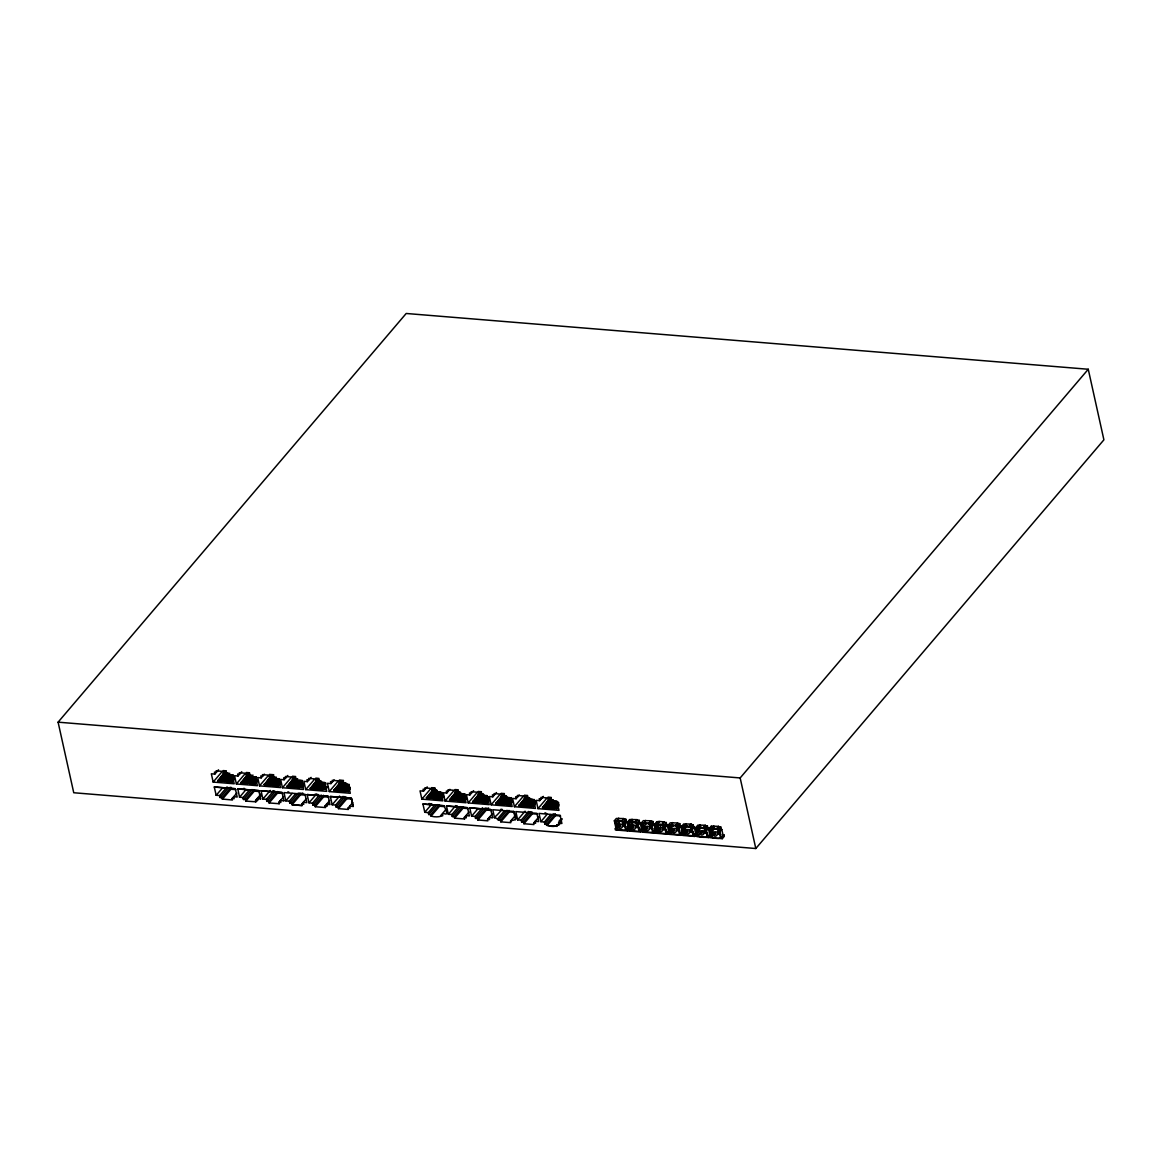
<?xml version="1.0" encoding="UTF-8"?>
<svg xmlns="http://www.w3.org/2000/svg" width="1162" height="1162" viewBox="0 0 1162 1162"><rect width="100%" height="100%" fill="white"/><g stroke="black" fill="none" stroke-linecap="round" stroke-linejoin="round"><path stroke-width="1.5" d="M225.748 772.861L218.761 781.053L217.759 780.98L223.133 774.052L223.293 770.493M224.295 770.58L224.251 774.618L223.249 774.531L217.759 780.98M225.297 770.653L225.254 774.705L219.763 781.14L220.765 781.227L227.752 773.02M226.299 770.74L226.256 774.778L225.254 774.705M248.958 774.763L241.972 782.956L240.97 782.868L246.344 775.955L246.504 772.396M247.506 772.469L247.462 776.521L246.46 776.434M248.508 772.556L248.465 776.594L242.974 783.043L243.976 783.115L249.452 776.681L249.51 772.643M272.097 776.652L265.125 784.844L264.123 784.771L269.497 777.843L269.657 774.284M270.659 774.371L270.601 778.409L269.613 778.322M271.661 774.444L271.603 778.496L266.127 784.931L267.129 785.018L272.605 778.569L272.649 774.531M273.651 774.618L273.607 778.656L268.117 785.091L269.119 785.178L276.106 776.986M293.579 776.245L293.536 780.283L288.045 786.718L287.043 786.645L292.417 779.717L292.577 776.158M294.582 776.318L294.538 780.37L289.047 786.805L290.05 786.892L297.036 778.685M295.584 776.405L295.54 780.443L294.538 780.37M316.848 778.148L316.79 782.186L311.314 788.62L310.312 788.548L315.686 781.619L315.846 778.061M317.836 778.22L317.792 782.273L312.317 788.707L313.304 788.795L320.291 780.588M318.838 778.308L318.795 782.346L317.792 782.273M341.846 782.36L334.874 790.552L333.872 790.465L339.246 783.551L339.406 779.992M340.408 780.065L340.35 784.118L339.348 784.03M341.396 780.152L341.352 784.19L335.876 790.639L336.864 790.712L342.354 784.277L342.398 780.239M343.4 780.312L343.356 784.365L337.866 790.799L338.868 790.886L345.855 782.68M432.99 787.647L432.947 791.685L427.456 798.12L426.454 798.047L431.828 791.119L431.988 787.56M433.992 787.72L433.934 791.772L428.458 798.207L429.461 798.294L436.433 790.087M434.995 787.807L434.937 791.845L433.934 791.772M456.201 789.535L456.143 793.588L450.667 800.022L449.665 799.935L455.039 793.007L455.199 789.463M457.203 789.623L457.145 793.661L451.669 800.11L452.672 800.182L459.644 791.99M458.191 789.71L458.148 793.748L457.145 793.661M480.792 793.719L473.82 801.911L472.818 801.838L478.192 794.91L478.352 791.351M479.34 791.438L479.296 795.476M480.342 791.511C478.962 796.507 482.477 796.783 481.344 791.598M503.727 795.592L496.74 803.784L495.738 803.712L501.112 796.783L501.272 793.225M502.274 793.312L502.231 797.35L501.229 797.263L495.738 803.712M503.277 793.385C501.882 798.381 505.397 798.657 504.279 793.472M526.982 797.495L519.995 805.687L518.993 805.615L524.382 798.686L524.527 795.128M525.529 795.215L525.485 799.253M526.531 795.287C525.151 800.284 528.666 800.56 527.533 795.374M550.541 799.427L543.555 807.619L542.552 807.532L547.941 800.603L548.086 797.059M549.089 797.132L549.045 801.184L548.043 801.097L542.552 807.532M550.091 797.219L550.047 801.257L544.557 807.706L545.559 807.779L552.546 799.587M551.093 797.306L551.049 801.344L550.047 801.257M464.597 818.978L454.589 818.164L463.072 808.215L462.737 806.748L454.269 816.712L452.265 816.537L451.844 814.489L448.329 814.315L446.498 805.934L467.531 807.648L469.361 815.927L465.86 815.637M452.265 816.537L460.748 806.588M454.269 816.712L454.603 818.063M464.292 817.423L464.611 818.876M466.282 817.685L465.846 815.739M660.495 824.497L660.553 826.066M528.579 811.454L521.186 820.154L521.607 822.115L530.061 812.151L532.065 812.311L523.612 822.275L523.931 823.727L533.954 824.555L533.619 823.088L535.624 823.248L535.188 821.302L538.703 821.592L536.859 813.313L515.841 811.599L517.671 819.878L525.079 811.163M523.931 823.727L532.399 813.778L532.065 812.311M533.619 823.088L538.907 816.871M58.1 722.168L406.192 313.479L1088.257 369.255L1103.9 439.832L755.808 848.521L73.743 792.745L58.1 722.168L740.165 777.944L1088.257 369.255M214.839 774.081L214.418 772.134L216.408 772.294L216.088 770.842L226.096 771.655L226.416 773.122L228.42 773.282L228.856 775.228L232.356 775.519L234.201 783.784L213.169 782.07L211.339 773.79L214.839 774.081L218.529 769.81M213.169 782.07L221.651 772.12M218.761 781.053L224.135 774.124L223.133 774.052M219.763 781.14L225.137 774.212L226.14 774.299L220.765 781.227M221.651 780.82L227.142 774.371L228.144 774.458C227.65 776.274 220.199 782.897 222.654 780.893M221.768 781.3L227.142 774.371M222.77 781.387L229.742 773.195M223.656 780.98L229.146 774.546L230.149 774.618L224.774 781.547L223.656 780.98L224.658 781.067L230.149 774.618M223.772 781.474L228.159 776.318M225.66 781.14L231.151 774.705L232.153 774.793L226.764 781.706L225.66 781.14L226.663 781.227L232.153 774.793M225.762 781.634L229.059 777.77M233.155 776.724L228.769 781.881L227.767 781.794L233.141 774.865M222.538 787.865L216.176 795.331L214.258 786.935L235.276 788.664L237.193 797.045L233.606 796.638L234.128 798.715L232.037 798.425L232.444 800.008L222.349 799.064L222.029 797.611M227.767 781.794L233.257 775.359M228.769 781.881L233.054 776.245M234.07 778.177L229.771 781.953L232.952 777.61M229.771 781.953L233.068 778.09M230.773 782.041L233.954 777.683M227.098 786.906L219.676 795.621L216.088 795.215M231.746 781.648C233.983 783.014 229.8 780.995 233.954 779.063M231.863 782.128L234.056 779.557M238.05 775.984L237.614 774.037L239.619 774.197L239.299 772.745L249.307 773.558L249.627 775.01L251.631 775.185L252.067 777.131L255.567 777.407L257.398 785.686L236.38 783.972L234.55 775.693L238.05 775.984L241.74 771.713M230.599 787.778L230.918 789.23L222.436 799.18L222.116 797.728L230.599 787.778L228.594 787.604L220.112 797.568L219.589 795.505M236.38 783.972L244.862 774.008L250.12 774.444M240.97 782.868L245.356 777.727M241.972 782.956L247.346 776.027L246.344 775.955M242.974 783.043L248.348 776.114L249.351 776.187L243.976 783.115M244.862 782.709L250.353 776.274L251.355 776.361C250.847 778.177 243.41 784.786 245.865 782.796M244.979 783.203L250.353 776.274M232.124 798.541L236.874 793.036M245.981 783.29L252.953 775.083M246.983 783.362L252.459 776.928L253.461 777L247.971 783.449L246.867 782.883L252.851 776.477M247.971 783.449L253.36 776.521M249.975 783.609L255.35 776.681L249.975 783.609C245.531 783.246 259.62 772.047 252.27 779.658M256.366 778.627L251.98 783.769L250.977 783.696L256.352 776.768M250.977 783.696L256.468 777.247M249.423 790.044L243.061 797.51L239.561 797.219L245.923 789.753M251.98 783.769L256.265 778.133M257.267 780.08L252.982 783.856L256.163 779.499M252.982 783.856L256.279 779.992M253.984 783.943L256.076 780.879M254.957 783.537C257.194 784.916 253.011 782.883 257.151 780.966M255.074 784.03L257.267 781.445M261.203 777.872L260.767 775.926L262.772 776.085L262.452 774.633L272.46 775.446L272.779 776.913L274.784 777.073L275.22 779.019L278.72 779.31L280.55 787.575L259.533 785.861L257.703 777.581L261.203 777.872L264.384 774.139M243.584 799.369L243.148 797.422L243.497 799.456L251.98 789.506M243.497 799.456L245.589 799.543L245.908 800.996L245.502 799.616L253.984 789.666L254.304 791.133L245.821 801.083L255.916 801.809M259.533 785.861L268.015 775.911L273.273 776.332M267.405 780.908L271.109 776.565M265.125 784.844L270.499 777.915L269.497 777.843M266.127 784.931L271.501 778.003L272.504 778.09L267.129 785.018M268.117 785.091L273.506 778.162L274.508 778.249L269.119 785.178M261.319 793.675L255.509 800.444L257.601 800.516M270.02 784.771L275.51 778.337L276.498 778.409L271.124 785.338L270.02 784.771L271.022 784.858L276.498 778.409M257.949 799.412L261.13 795.679M270.121 785.265L275.51 778.337M278.619 779.063L273.128 785.497L272.126 785.425L277.5 778.496M272.126 785.425L277.616 778.976M273.128 785.497L278.502 778.584M279.519 780.515L275.133 785.672L274.13 785.585L279.505 778.656M274.13 785.585L278.517 780.428M283.557 796.812L278.807 802.317L279.185 803.712L269.119 802.957L268.843 801.431L266.795 801.344L266.418 799.325L262.859 799.107L270.281 790.392M275.133 785.672L279.417 780.036M280.42 781.968L276.135 785.744L279.316 781.401M276.135 785.744L279.417 781.881M277.137 785.832L279.214 782.767M278.11 785.439C280.332 786.805 276.149 784.786 280.303 782.854M266.359 799.398L273.782 790.683M278.226 785.919L280.42 783.348M284.124 779.746L283.702 777.799L285.692 777.959L285.373 776.506L295.38 777.32L295.714 778.787L297.704 778.947L298.14 780.893L301.641 781.184L303.485 789.463L282.453 787.734L280.623 779.47L284.124 779.746L287.813 775.475M266.795 801.344L275.278 791.38M268.8 801.504L277.282 791.554L277.602 793.007L269.119 802.957M282.453 787.734L290.936 777.785M287.043 786.645L292.534 780.196L293.536 780.283M288.045 786.718L293.42 779.804L292.417 779.717M289.047 786.805L294.422 779.876L295.424 779.963L290.05 786.892M290.936 786.485L296.426 780.036L297.428 780.123C296.935 781.939 289.483 788.562 291.938 786.572M291.052 786.964L296.426 780.036M292.054 787.052L297.53 780.617L296.542 780.53M294.059 787.211L299.433 780.283L294.059 787.211C289.614 786.848 303.703 775.65 296.339 783.275M294.945 786.805L300.435 780.37L301.437 780.457L296.049 787.386L294.945 786.805L295.947 786.892L301.437 780.457M295.061 787.299L300.435 780.37M297.051 787.458L302.44 780.53L297.051 787.458L298.053 787.546L302.44 782.389M289.338 801.199L285.823 800.85L292.185 793.385M298.053 787.546L302.338 781.91M302.251 785.134L299.055 787.618L302.236 783.275M299.055 787.618L302.352 783.754M300.057 787.705L303.238 783.362M304.241 784.815C302.614 788.707 299.128 788.432 303.238 784.728M295.685 793.675L289.323 801.141L289.774 803.145M307.393 781.648L306.957 779.702L308.961 779.862L308.642 778.409L318.649 779.223L318.969 780.69L320.973 780.849L321.409 782.796L324.91 783.086L326.74 791.351L305.722 789.637L303.892 781.358L307.393 781.648L311.082 777.378M291.764 803.247L300.232 793.297L298.227 793.138L289.759 803.087L291.778 803.32L292.098 804.772L302.105 805.586L301.771 804.075L306.521 798.555M300.232 793.297L300.566 794.75L292.083 804.714L302.091 805.527M305.722 789.637L314.205 779.687M310.312 788.548L315.788 782.099L316.79 782.186M311.314 788.62L316.689 781.706L315.686 781.619M312.317 788.707L317.691 781.779L318.693 781.866L313.304 788.795M314.205 788.388L319.695 781.939L320.697 782.026C320.189 783.842 312.752 790.465 315.207 788.461M314.306 788.867L319.695 781.939M315.309 788.954L320.799 782.52L319.797 782.433M316.209 788.548L321.685 782.113L322.687 782.186C322.194 784.001 314.742 790.625 317.211 788.635M316.311 789.042L321.685 782.113M317.313 789.114L321.7 783.972M324.808 782.839L319.318 789.288L318.315 789.201L323.69 782.273M318.315 789.201L322.702 784.045M319.318 789.288L324.692 782.36M325.709 784.292L321.322 789.448L320.32 789.361L325.796 782.927M320.32 789.361L324.706 784.205M318.853 795.679L312.505 803.145L308.99 802.811L316.413 794.14M321.322 789.448L325.592 783.813M325.52 787.037L322.324 789.521L325.505 785.178M322.324 789.521L324.518 786.95M323.326 789.608L325.404 786.543M327.495 786.718C325.883 790.61 322.382 790.32 326.493 786.63M330.952 783.58L330.516 781.634L332.521 781.794L332.201 780.341L342.209 781.154L342.529 782.607L344.533 782.781L344.969 784.728L348.469 785.004L350.299 793.283L329.282 791.569L327.452 783.29L330.952 783.58L334.133 779.847M321.409 795.142L312.927 805.092L312.491 803.102M315.251 806.718L314.917 805.208L323.414 795.302L323.733 796.754L315.251 806.718L325.258 807.532L328.439 803.799M329.282 791.569L337.764 781.605L343.008 782.041M333.872 790.465L340.844 782.273M334.874 790.552L340.248 783.624L339.246 783.551M335.876 790.639L341.25 783.711L342.253 783.784L336.864 790.712M337.866 790.799L343.255 783.871L344.257 783.958L338.868 790.886M324.939 806.065L329.688 800.56M339.769 790.48L345.245 784.03L346.247 784.118L340.873 791.046L339.769 790.48L340.771 790.552L346.247 784.118M339.87 790.959L344.257 785.817M341.773 790.639L347.249 784.205L348.251 784.277C347.758 786.093 340.306 792.716 342.761 790.726M341.875 791.133L347.249 784.205M342.877 791.206L348.368 784.771M349.268 786.224L344.882 791.366L343.879 791.293L349.254 784.365M343.08 796.362L335.658 805.063L332.158 804.787L339.58 796.072M343.879 791.293L348.266 786.137M344.882 791.366L349.152 785.73M350.169 787.676L345.884 791.453L349.065 787.095M345.884 791.453L349.166 787.589M346.886 791.54L350.067 787.182M347.859 791.133C350.082 792.513 345.898 790.48 350.052 788.562M347.961 791.627L350.169 789.042M352.856 802.477L348.106 807.997L348.426 809.464L338.418 808.636L338.127 807.111L336.094 807.009L344.577 797.059M338.098 807.183L346.566 797.219L346.901 798.686L338.418 808.636M423.534 791.148L423.099 789.201L425.103 789.361L424.784 787.909L434.791 788.722L435.111 790.189L437.115 790.349L437.551 792.295L441.052 792.586L442.882 800.85L421.864 799.136L420.034 790.857L423.534 791.148L427.224 786.877M421.864 799.136L430.347 789.187M426.454 798.047L431.944 791.598L432.947 791.685M427.456 798.12L432.83 791.191L431.828 791.119M428.458 798.207L433.833 791.278L434.835 791.366L429.461 798.294M430.347 797.887L435.837 791.438L436.839 791.525C436.331 793.341 428.894 799.964 431.349 797.96M430.463 798.367L435.837 791.438M431.451 798.454L436.941 792.005L435.939 791.932M433.455 798.614L438.844 791.685L433.455 798.614L432.351 798.047L437.842 791.612M432.453 798.526L437.943 792.092L438.945 792.179M435.459 798.773L440.95 792.339L435.459 798.773L434.457 798.701L439.832 791.772M434.457 798.701L439.948 792.252M441.85 793.791L437.464 798.948L436.462 798.86L441.952 792.426M434.661 805.164L428.299 812.63L424.784 812.282L431.16 804.874M436.462 798.86L440.848 793.704M437.464 798.948L441.749 793.297M441.662 796.536L438.466 799.02L441.647 794.677M438.466 799.02L441.749 795.157M439.468 799.107L442.649 794.75M443.637 796.217C442.025 800.11 438.539 799.819 442.635 796.13M446.745 793.05L446.31 791.104L448.314 791.264L447.995 789.797L458.002 790.625L458.322 792.077L460.326 792.252L460.762 794.198L464.263 794.474L466.093 802.753L445.075 801.039L443.245 792.76L446.745 793.05L449.926 789.318M424.784 812.282L422.939 804.002L443.971 805.716C451.292 820.909 441.168 809.246 442.751 815.724C439.861 816.596 436.738 817.598 431.044 816.131L439.541 806.239L439.207 804.787L430.739 814.736L428.72 814.518L437.217 804.612M445.075 801.039L453.558 791.075M449.665 799.935L455.141 793.501L456.143 793.588M450.667 800.022L456.041 793.094L455.039 793.007M451.669 800.11L457.044 793.181L458.046 793.254L452.672 800.182M453.558 799.776L459.048 793.341L460.05 793.428C459.542 795.244 452.105 801.853 454.56 799.863M440.747 815.55L446.048 809.333M453.659 800.269L458.06 795.113M454.662 800.357L460.152 793.907L459.048 793.341M455.562 799.95L461.053 793.501L462.04 793.588C461.546 795.404 454.095 802.027 456.564 800.022M455.664 800.429L461.053 793.501M456.666 800.516L462.156 794.067M464.161 794.242L458.67 800.676L457.668 800.589L463.042 793.661M457.668 800.589L462.055 795.447M458.67 800.676L464.045 793.748M465.061 795.694L460.675 800.836L459.673 800.763L465.047 793.835M459.673 800.763L464.059 795.607M448.329 814.315L455.751 805.6M460.675 800.836L464.96 795.2M464.873 798.425L461.677 800.923L464.858 796.566M461.677 800.923L464.96 797.059M462.679 801.01L465.86 796.653M466.964 798.599L463.769 801.097L465.846 798.033M451.829 814.591L458.191 807.125M469.898 794.939L469.463 792.992L471.467 793.152L471.147 791.7L481.155 792.513L481.475 793.98L483.479 794.14L483.9 796.086L487.415 796.377L489.246 804.641L468.228 802.927L466.398 794.648L469.898 794.939L473.588 790.668M468.228 802.927L476.71 792.978M472.818 801.838L478.294 795.389M473.82 801.911L479.194 794.982L478.192 794.91M474.706 801.504L480.197 795.069L481.199 795.157C480.69 796.972 473.254 803.581 475.708 801.591M474.808 801.998L481.794 793.806M475.81 802.085L482.796 793.878M476.71 801.678L482.186 795.229L483.189 795.316C482.695 797.132 475.243 803.755 477.713 801.751M480.109 798.294L482.186 795.229M469.027 812.006L464.277 817.525L466.282 817.583M477.814 802.245L483.305 795.796L482.303 795.723M478.715 801.838L484.191 795.404L485.193 795.476L479.819 802.405L478.715 801.838L479.717 801.925L485.193 795.476M478.817 802.317L484.191 795.404M480.705 801.998L486.195 795.563L487.198 795.636L481.823 802.564L480.705 801.998L481.707 802.085L487.198 795.636M480.821 802.492L486.195 795.563M488.214 797.582L483.828 802.739L482.826 802.651L487.096 797.016M482.826 802.651L487.212 797.495M477.974 808.694L471.612 816.16L469.768 807.837L490.785 809.551L492.63 817.874L489.115 817.54L489.565 819.544L487.546 819.326L487.88 820.837L477.858 819.965L477.538 818.498L486.021 808.607L484.031 808.432L475.548 818.397L477.553 818.556M483.828 802.739L488.098 797.088M489.115 799.035L484.83 802.811L489.1 797.176M484.83 802.811L488.113 798.948M485.818 802.898L489.013 798.541M486.805 802.506C489.028 803.872 484.844 801.853 488.999 799.921M482.535 807.735L475.113 816.45L471.598 816.102M486.907 802.986L489.1 800.415M492.819 796.812L492.383 794.866L494.387 795.026L494.068 793.573L504.076 794.387L504.395 795.854L506.4 796.014L506.835 797.96L510.336 798.25L512.166 806.515L491.148 804.801L489.318 796.522L492.819 796.812L496.508 792.542M477.872 820.009L486.355 810.059L486.021 808.607M491.148 804.801L499.631 794.852M496.74 803.784L502.115 796.856L501.112 796.783M497.627 803.392L503.117 796.943L504.119 797.03C503.625 798.846 496.174 805.455 498.629 803.465M497.743 803.872L502.129 798.715M498.745 803.959L505.717 795.752M499.631 803.552L505.121 797.103L506.124 797.19C505.615 799.006 498.178 805.629 500.633 803.625M499.747 804.031L505.121 797.103M487.561 819.37L492.31 813.865M500.749 804.119L506.225 797.684L505.223 797.597M501.737 804.206L507.126 797.277L501.737 804.206L502.739 804.278L507.736 797.8M502.739 804.278L508.128 797.35M504.744 804.438L510.234 798.003L504.744 804.438L503.742 804.365L509.13 797.437M503.742 804.365L509.232 797.916L510.234 798.003M511.135 799.456L506.748 804.612L505.746 804.525L511.12 797.597M509.043 800.662L511.236 798.091M500.793 821.839L509.334 811.904L509 810.451L500.531 820.401L498.527 820.241C492.891 814.083 492.136 821.999 502.013 809.289M506.748 804.612L511.033 798.962M512.035 800.908L507.75 804.685L512.035 799.049M507.75 804.685L512.137 799.543M508.753 804.772L511.934 800.415M509.726 804.38C511.963 805.745 507.779 803.726 511.919 801.795M498.091 818.295L504.453 810.829M509.842 804.859L512.035 802.288M516.088 798.715L515.652 796.769L517.656 796.929L517.322 795.476L527.345 796.29L527.664 797.757L529.669 797.916L530.09 799.863L533.605 800.153L535.435 808.418L514.417 806.704L512.573 798.425L516.088 798.715L519.269 794.982M507.01 810.277L498.469 820.212M514.417 806.704L522.885 796.754M518.993 805.615L524.483 799.166M519.995 805.687L525.384 798.759L524.382 798.686M520.896 805.281L526.386 798.846L527.374 798.933C526.88 800.749 519.429 807.358 521.898 805.368M520.997 805.774L523.19 803.203M526.488 799.34L527.984 797.582M521.999 805.862L528.986 797.655M522.9 805.455L528.376 799.006L529.378 799.093C528.884 800.908 521.433 807.532 523.902 805.527M523.002 805.934L528.376 799.006M500.459 820.372L500.851 821.854L510.859 822.681L510.467 821.2L515.841 814.998M524.004 806.021L529.494 799.572L528.492 799.5M524.904 805.615L530.38 799.18L531.383 799.253L526.008 806.181L524.904 805.615L525.892 805.702L531.383 799.253M525.006 806.108L530.38 799.18M527.011 806.268L532.385 799.34L527.011 806.268L528.013 806.341L533.489 799.906M528.013 806.341L533.387 799.412M534.404 801.359L530.017 806.515L529.015 806.428L534.389 799.5M529.015 806.428L533.402 801.272M530.017 806.515L534.288 800.865M535.304 802.811L531.005 806.588L535.29 800.952M531.005 806.588L535.406 801.446M532.007 806.675L535.188 802.317M532.995 806.283C535.217 807.648 531.034 805.629 535.188 803.697M533.097 806.762L535.29 804.191M539.647 800.647L539.212 798.701L541.216 798.86L540.882 797.393L550.904 798.221L551.224 799.674L553.228 799.848L553.649 801.795L557.164 802.071L558.995 810.35L537.977 808.636L536.132 800.357L539.647 800.647L542.828 796.914M541.216 798.86L543.337 796.377M537.977 808.636L546.445 798.672M543.555 807.619L548.943 800.691L547.941 800.603M544.557 807.706L549.946 800.778L550.933 800.85L545.559 807.779M546.46 807.372L551.935 800.938L552.938 801.025C552.444 802.84 544.993 809.449 547.462 807.459M546.561 807.866L551.935 800.938M547.563 807.953L553.054 801.504L552.052 801.417M548.566 808.026L553.94 801.097L548.566 808.026L549.568 808.113L554.942 801.184L549.568 808.113M550.454 807.706L555.944 801.257L556.947 801.344L551.572 808.273L550.454 807.706L551.456 807.793L556.947 801.344M550.57 808.186L555.944 801.257M557.963 803.291L553.577 808.432L552.575 808.36L558.05 801.911M562.103 818.687C558.835 828.477 551.18 827.475 544.804 823.931L553.272 813.966L555.276 814.141L546.794 824.09L544.818 824.003L544.397 822.057L540.867 821.694L547.215 814.228M552.575 808.36L556.961 803.203M553.577 808.432L557.847 802.797M558.864 804.743L554.564 808.52L558.849 802.884M554.564 808.52L557.862 804.656M555.567 808.607L558.762 804.249M550.73 814.518L544.397 822.057M556.554 808.2C558.777 809.565 554.594 807.546 558.748 805.629M556.656 808.694L558.849 806.108M555.276 814.141L555.596 815.593L547.128 825.543L557.135 826.371M556.83 824.991C560.694 826.385 556.758 819.98 561.566 819.384M560.926 822.58L558.806 825.064L556.816 824.904M629.397 828.579L627.393 830.932L615.395 829.944L615.061 828.477L616.063 828.564L614.872 823.204L616.383 823.335L614.771 822.725L614.335 820.779L616.339 818.44L623.733 818.556L621.844 821.389L623.849 821.549L625.839 819.21L623.834 819.05M614.335 820.779L616.848 820.982L618.721 818.15M616.848 820.982L618.838 818.644M623.733 818.556L621.292 821.418L623.398 822.071L622.934 824.424L624.43 824.541L625.621 829.9C631.765 830.946 610.863 829.232 616.761 829.174L615.584 823.814L617.08 823.945L620.072 820.43M616.761 829.174L618.765 826.836M623.384 823.902L625.388 821.563L626.884 821.694L624.895 824.032L623.384 823.902L625.577 820.546M623.282 823.422L626.274 821.156L625.839 819.21M642.383 828.216L639.376 830.467L642.383 828.216L642.702 829.668L640.712 832.007L628.7 831.033L628.366 829.566L629.368 829.653L628.192 824.294L629.688 824.424L628.076 823.814L627.64 821.868L629.644 819.53L637.037 819.646L635.149 822.478L637.154 822.638L639.144 820.299L637.154 820.14M639.144 820.299L639.579 822.246L638.693 822.652L640.189 822.769L637.749 825.63L638.926 830.99C645.07 832.036 624.183 830.322 630.08 830.264L628.889 824.904L630.385 825.035L628.351 822.478L630.341 820.125M627.64 821.868L630.153 822.071L632.041 819.239M630.153 822.071L632.143 819.733M628.351 822.478L630.85 822.681L632.738 819.849M628.076 827.039L629.063 827.126L626.071 829.377L628.076 827.039L626.884 821.694M630.385 825.035L632.389 822.681M635.149 822.478L637.037 819.646M629.078 830.176L631.068 827.838M629.15 830.51L631.14 828.172M630.08 830.264L632.07 827.925M639.376 830.467L638.199 825.122L636.587 824.512L639.579 822.246M657.46 829.45L654.395 833.139L642.383 832.152L642.049 830.685L643.051 830.772L641.874 825.412L643.37 825.543L641.758 824.933L641.337 822.986L643.327 820.648L650.72 820.764L648.832 823.597L650.836 823.756L652.841 821.418L650.836 821.258M641.337 822.986L643.835 823.19L645.723 820.357M652.565 822.754L649.573 825.02L649.921 826.632L651.432 826.748L652.608 832.108C658.752 833.154 637.865 831.44 643.763 831.382L642.571 826.022L644.068 826.153L646.072 823.814M648.832 823.597L650.72 820.764M643.763 831.382L645.752 829.043M653.262 823.364L652.26 823.292L653.872 823.902L651.882 826.24L650.371 826.109L653.262 823.364L652.841 821.418M669.472 830.423L666.48 832.689L669.472 830.423L669.791 831.89L667.801 834.229L655.789 833.241L655.47 831.789L656.457 831.861L655.281 826.516L656.777 826.632L655.165 826.022L654.743 824.076L656.733 821.737L659.13 821.461L664.127 821.868L662.238 824.7L664.243 824.86L666.247 822.522L664.243 822.347M665.971 823.858L662.979 826.109L663.328 827.722L664.838 827.852L666.015 833.198C672.159 834.243 651.272 832.544 657.169 832.471L655.978 827.126L657.474 827.242L655.441 824.686L657.431 822.347M659.13 821.461L657.126 823.8L662.238 824.7M654.743 824.076L657.242 824.279L659.232 821.941M656.777 826.632L658.767 824.294M655.063 829.247L656.065 829.334L653.073 831.585L655.063 829.247L653.872 823.902M657.474 827.242L659.479 824.904M663.981 826.197L661.686 824.715L664.127 821.868M656.167 832.399L658.157 830.046M656.24 832.733L658.229 830.394M657.169 832.471L659.159 830.133M665.782 824.875L667.278 824.991L665.289 827.329L663.778 827.213L665.666 824.381M663.778 827.213L666.668 824.468L666.247 822.522M683.285 832.994L681.295 835.333L669.283 834.345L668.963 832.893L669.966 832.965L668.775 827.62L670.271 827.736L668.673 827.126L668.237 825.18L670.227 822.841L677.635 822.972L675.747 825.804L677.751 825.964L679.741 823.626L677.736 823.451M668.237 825.18L670.735 825.383L672.624 822.565M678.463 824.875L676.473 827.213L676.836 828.826L678.332 828.956L679.523 834.301C685.667 835.347 664.766 833.648 670.663 833.575L669.472 828.23L670.982 828.346L670.619 826.734L672.624 824.395M670.982 828.346L672.972 826.008M675.747 825.804L677.635 822.972M669.661 833.503L671.665 831.15M669.733 833.837L671.738 831.498M670.663 833.575L672.653 831.237M677.286 828.317L679.276 825.979L680.787 826.095L678.782 828.433L677.286 828.317L679.174 825.485L680.177 825.572L679.741 823.626M677.17 827.823L680.177 825.572M694.789 836.437L693.467 834.897L696.459 832.631L696.779 834.098L694.789 836.437L682.777 835.449L682.457 833.996L683.459 834.069L682.268 828.724L683.764 828.84L682.167 828.23L681.731 826.284L683.721 823.945L691.129 824.076L689.24 826.908L691.245 827.068L693.235 824.729L691.23 824.555M681.731 826.284L684.229 826.487L686.117 823.669M684.229 826.487L686.234 824.148M696.082 833.488L694.092 835.827L683.227 834.941L684.157 834.679L682.965 829.334L684.476 829.45L684.113 827.838L686.103 825.499M683.764 828.84L685.769 826.502M681.963 831.455L682.965 831.527L679.973 833.793L681.963 831.455L680.787 826.095M684.476 829.45L687.468 825.935M696.459 832.631L693.017 835.405L691.826 830.06L690.33 829.929L690.78 827.576L688.674 826.923L690.664 824.584M689.24 826.908L691.129 824.076M683.154 834.606L685.144 832.253M683.227 834.941L685.231 832.602M684.157 834.679L686.146 832.341M690.78 829.421L692.77 827.068L694.266 827.199L692.276 829.537L690.78 829.421L692.668 826.589L693.67 826.676L693.235 824.729M690.664 828.927L693.67 826.676M708.951 837.599L707.629 836.059L710.621 833.793L710.941 835.246L708.951 837.599L696.939 836.611L696.619 835.158L697.621 835.231L696.43 829.886L697.926 830.002L696.328 829.392L695.893 827.446L697.883 825.107L705.29 825.238L703.402 828.056L705.407 828.23L707.397 825.877L705.392 825.717M695.893 827.446L698.391 827.649L700.279 824.817M698.391 827.649L700.381 825.311M710.621 833.793C706.917 842.145 690.446 832.689 698.318 835.841L697.127 830.481L698.638 830.612L698.275 829L700.265 826.661M697.926 830.002L699.931 827.664M698.638 830.612L701.63 827.097M708.181 836.655L707.179 836.567L705.988 831.208L704.492 831.091L704.942 828.738L702.952 828.579L705.29 825.238M698.318 835.841L700.308 833.503M704.942 830.569L706.932 828.23L708.428 828.361L706.438 830.699L704.942 830.569L706.83 827.751L707.832 827.823L707.397 825.877M704.826 830.089L707.832 827.823M722.299 838.688L720.977 837.148L723.97 834.882L724.289 836.349L722.299 838.688L710.287 837.7L709.967 836.248L710.955 836.32L709.779 830.975L711.275 831.091L709.662 830.481L709.241 828.535L711.231 826.197L718.624 826.327L716.736 829.145L718.741 829.319L720.745 826.966L718.741 826.807M713.613 827.751L711.623 830.089L710.127 829.973L711.928 826.807M713.628 825.906L711.623 828.259L716.736 829.145M709.241 828.535L711.74 828.738L713.729 826.4M709.938 829.145L712.437 829.348L714.325 826.516M723.97 834.882C720.266 843.234 703.794 833.779 711.667 836.931L710.476 831.585L711.972 831.702L714.964 828.186M709.967 836.248L711.957 833.895M720.745 826.966L721.166 828.913L720.28 829.319L721.776 829.45L719.336 832.297L717.825 832.181L718.29 829.828L716.184 829.174L718.624 826.327M710.665 836.858L712.655 834.505M710.737 837.192L712.727 834.853M711.667 836.931L713.657 834.592M720.977 837.148L719.786 831.789L718.174 831.179L721.166 828.913M624.924 824.41L623.457 824.57M650.444 826.778L651.228 826.763M510.539 821.214C513.865 818.919 518.746 822.246 513.706 811.425L492.761 809.725L494.591 818.004M517.671 819.878L521.186 820.154M521.607 822.115L523.612 822.275M248.465 776.594L249.452 776.681M250.455 776.768L251.457 776.841M254.463 777.087L255.466 777.175M271.603 778.496L272.605 778.569M273.607 778.656L274.61 778.743M275.612 778.816L276.614 778.903M298.532 780.69L299.535 780.777M300.537 780.849L301.539 780.937M341.352 784.19L342.354 784.277M343.356 784.365L344.359 784.437M346.363 784.597L345.245 784.03M484.307 795.883L485.309 795.97M530.497 799.659L531.499 799.746M554.056 801.591L555.058 801.664M217.657 780.486L218.659 780.573M219.662 780.661L220.649 780.733M227.665 781.314L228.667 781.387M229.669 781.474L230.672 781.561M240.868 782.389L241.87 782.476M242.858 782.549L243.86 782.636M246.867 782.883L247.869 782.956M248.871 783.043L249.874 783.13M250.876 783.203L251.878 783.29M252.88 783.377L253.868 783.449M264.006 784.277L265.009 784.365M266.011 784.452L267.013 784.524M268.015 784.611L269.018 784.684M272.024 784.931L273.026 785.018M274.029 785.105L275.016 785.178M276.019 785.265L277.021 785.352M286.941 786.151L287.944 786.238M288.946 786.325L289.948 786.398M292.94 786.645L293.942 786.732M296.949 786.979L297.951 787.052M298.954 787.139L299.956 787.226M301.045 787.313L302.033 787.386M310.196 788.054L311.198 788.141M312.2 788.228L313.203 788.301M318.214 788.707L319.201 788.795M320.204 788.882L321.206 788.954M322.208 789.042L323.21 789.129M324.3 789.216L325.302 789.288M333.755 789.986L334.758 790.073M335.76 790.145L336.762 790.233M337.764 790.305L338.767 790.392M343.763 790.799L344.765 790.886M345.768 790.973L346.77 791.046M426.338 797.553L427.34 797.64M428.342 797.713L429.344 797.8M432.351 798.047L433.353 798.134M434.356 798.207L435.358 798.294M436.36 798.381L437.348 798.454M438.35 798.541L439.352 798.614M440.442 798.715L441.444 798.788M449.549 799.456L450.551 799.529M451.553 799.616L452.555 799.703M457.567 800.11L458.569 800.197M459.556 800.269L460.559 800.357M461.561 800.429L462.563 800.516M463.653 800.603L464.756 801.17M472.702 801.344L473.704 801.431M482.709 802.172L483.712 802.245M484.714 802.332L485.716 802.405M495.637 803.218L496.624 803.305M501.635 803.712L502.638 803.799M503.64 803.872L504.642 803.959M505.644 804.046L506.647 804.119M507.634 804.206L508.636 804.278M518.891 805.121L519.893 805.208M526.894 805.774L527.897 805.862M528.899 805.949L529.901 806.021M530.903 806.108L531.905 806.181M542.451 807.053L543.453 807.125M544.455 807.212L545.457 807.299M548.464 807.546L549.452 807.619M552.458 807.866L553.461 807.953M554.463 808.026L555.465 808.113M287.769 791.903L288.772 791.976M301.873 793.05L302.861 793.138M500.633 809.377L501.621 809.464M529.698 811.744L530.7 811.817M544.891 812.906L545.893 812.993M230.221 787.357L231.223 787.444M243.599 788.432L244.601 788.519M272.896 790.814L273.898 790.886M315.033 794.242L316.035 794.314M317.037 794.401L318.039 794.474M344.199 796.653L345.201 796.725M428.836 803.552L429.838 803.639M430.841 803.712L431.828 803.799M456.361 805.847L457.363 805.934M485.658 808.186L486.66 808.273M487.662 808.36L488.548 807.953M308.99 802.855L307.146 794.532L328.163 796.26L330.008 804.569L326.507 804.235L326.943 806.239L324.924 806.021L325.258 807.532M214.345 787.052L235.363 788.78M237.731 788.954L258.748 790.668M261.029 790.828L282.046 792.557M307.16 794.576L328.178 796.304M330.328 796.507L351.345 798.221L353.219 806.428L349.675 806.21L350.111 808.156L348.106 807.997M422.968 804.06L443.986 805.789M446.498 806.036L467.516 807.75M469.782 807.88L490.8 809.609M616.731 820.488L621.844 821.389M626.274 821.156L625.388 821.563M630.036 821.578L635.048 821.999M643.719 822.696L648.73 823.117M670.634 824.904L675.63 825.311M684.127 826.008L689.124 826.414M698.289 827.17L703.402 828.056M230.918 789.23L235.915 789.637M254.304 791.133L259.3 791.54M277.602 793.007L282.613 793.414M300.566 794.75L305.562 795.171M323.733 796.754L328.744 797.176M346.901 798.686L351.897 799.093M439.541 806.239L444.538 806.646M463.072 808.215L468.068 808.621M486.355 810.059L491.352 810.466M509.334 811.904L514.33 812.311M532.399 813.778L537.396 814.184M555.596 815.593L560.607 816M621.292 821.418L615.047 821.389L617.08 823.945M630.748 822.188L636.703 823.161L636.239 825.514L637.749 825.63M661.686 824.715L655.441 824.686M688.674 826.923L682.428 826.894L684.113 827.838M702.836 828.085L696.59 828.056L698.275 829M712.335 828.869L716.184 829.174M670.619 826.734L668.934 825.79L675.18 825.819L677.286 826.472L677.475 827.3L676.473 827.213M622.454 826.211L626.071 826.502M635.759 827.3L639.376 827.591M649.442 828.419L653.059 828.709M662.848 829.508L666.465 829.813M676.357 830.612L679.973 830.917M689.836 831.716L693.467 832.021M703.998 832.878L707.629 833.183M717.346 833.967L720.963 834.272M710.941 835.246L712.277 835.362M257.078 798.657L260.666 798.86M280.376 800.545L283.935 800.763M558.385 823.117L561.9 823.495L560.069 815.216L539.023 813.415L540.867 821.694M721.515 837.744L720.513 837.657L719.336 832.297M220.025 797.452L222.116 797.728M301.771 804.075L303.776 804.293L303.34 802.288L306.855 802.637L305.01 794.3L283.993 792.586L285.837 800.923M312.927 805.048L314.931 805.251M430.71 814.678L431.044 816.131M428.284 812.558L428.72 814.518M740.165 777.944L755.808 848.521M721.776 829.45L722.967 834.795M718.741 829.319L719.176 831.266M711.231 826.197L711.74 828.738M711.623 830.089L711.972 831.702M708.428 828.361L709.619 833.706M706.438 830.699L707.629 836.059M705.407 828.23L705.828 830.176M694.266 827.199L695.457 832.558M692.276 829.537L693.467 834.897M691.245 827.068L691.666 829.014M680.976 833.866L681.295 835.333M678.782 828.433L679.973 833.793M677.751 825.964L678.172 827.91M667.278 824.991L668.47 830.351M667.467 832.762L667.801 834.229M665.289 827.329L666.48 832.689M664.243 824.86L664.679 826.807M656.733 821.737L657.242 824.279M656.065 829.334L656.385 830.786M654.061 831.672L654.395 833.139M651.882 826.24L653.073 831.585M650.836 823.756L651.272 825.703M650.575 825.107L648.28 823.626L642.034 823.597L644.068 826.153M640.189 822.769L641.38 828.128M640.378 830.554L640.712 832.007M637.154 822.638L637.589 824.584M632.172 822.74L632.767 825.412M630.37 827.228L630.69 828.695M627.073 829.465L627.393 830.932M624.895 824.032L626.071 829.377M623.849 821.549L624.284 823.495M618.576 820.299L619.172 822.986M513.706 811.425L515.55 819.704M475.098 816.392L475.548 818.397M353.175 806.501L351.345 798.221L330.357 796.435L332.158 804.787M335.702 804.99L336.094 807.009M283.877 800.821L282.09 792.484L261.072 790.77L262.859 799.107M280.42 800.473L280.812 802.492L278.807 802.317L279.127 803.784M260.578 798.948L258.835 790.581L237.818 788.867L239.561 797.219M257.165 798.57L257.514 800.603M255.596 800.357L255.829 801.896M619.055 825.412C619.956 829.363 622.411 823.931 619.055 825.412M632.36 826.502C633.261 830.452 635.716 825.02 632.36 826.502M646.057 827.62C646.943 831.571 649.398 826.138 646.057 827.62M659.464 828.724C660.365 832.675 662.805 827.242 659.464 828.724M672.958 829.828C673.858 833.779 676.313 828.346 672.958 829.828M686.452 830.932C687.352 834.882 689.792 829.45 686.452 830.932M700.613 832.094C701.514 836.03 703.954 830.598 700.613 832.094M713.962 833.183C714.862 837.119 717.303 831.702 713.962 833.183M617.109 824.7C620.014 834.694 628.192 820.924 617.109 824.7M630.414 825.79C633.319 835.783 641.497 822.013 630.414 825.79M644.097 826.908C647.002 836.901 655.179 823.132 644.097 826.908M657.503 827.998C660.408 838.005 668.586 824.221 657.503 827.998M671.011 829.102C673.916 839.109 682.094 825.325 671.011 829.102M684.491 830.205C687.396 840.213 695.588 826.429 684.491 830.205M698.652 831.367C701.558 841.375 709.75 827.591 698.652 831.367M712.001 832.457C714.906 842.465 723.084 828.68 712.001 832.457"/></g></svg>
